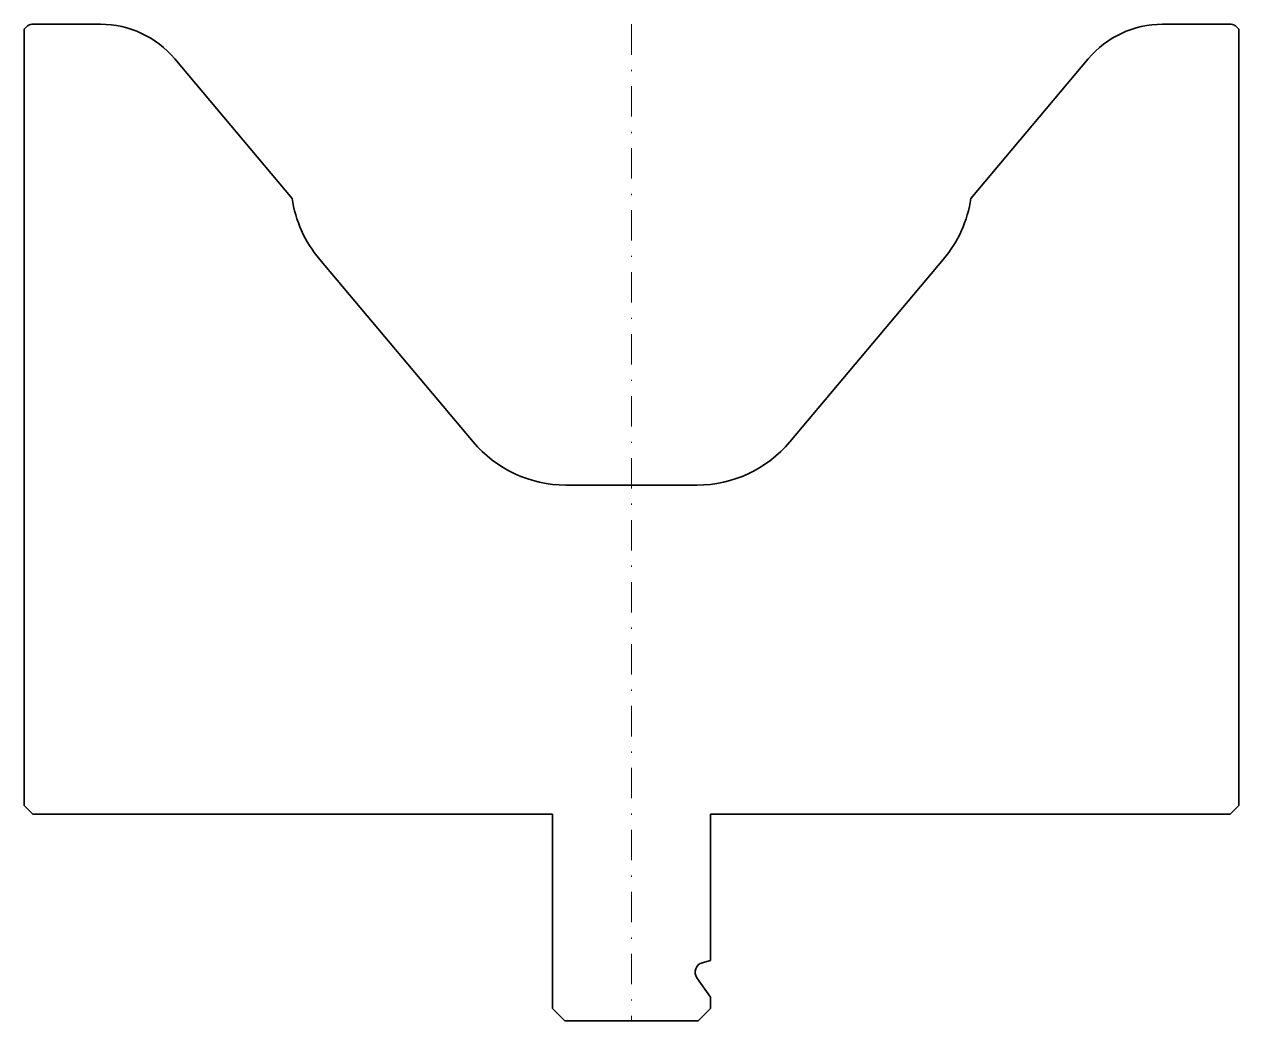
# Model space of a CAD drawing. Header units: millimetres. Extents: x -50 to 50, y -82 to 0.
import ezdxf

# ---------------------------------------------------------------- set-up
doc = ezdxf.new("R2010")
doc.units = ezdxf.units.MM
doc.header["$LTSCALE"] = 5
doc.linetypes.add('AUSGEZOGEN', pattern=[0])
doc.linetypes.add('DASHDOT', pattern=[1, 0.5, -0.25, 0, -0.25])
doc.layers.add('2', color=7, linetype='Continuous')

msp = doc.modelspace()

# ---------------------------------------------------------------- linework, layer by layer
at = {"layer": '2', "color": 7, "linetype": 'AUSGEZOGEN', "lineweight": 35}
for p, q in [((-49.39, 0), (-43.72, 0)), ((43.72, 0), (49.39, 0)), ((-50, -0.4), (-49.75, -0.15)), ((-50, -64.3), (-50, -0.4)), ((49.75, -0.15), (50, -0.4)), ((50, -0.4), (50, -64.3)), ((-37.6, -2.85), (-27.94, -14.33)), ((27.94, -14.33), (37.6, -2.85)), ((-25.7, -19.32), (-13.05, -34.36)), ((13.05, -34.36), (25.7, -19.32)), ((-5.4, -37.92), (5.4, -37.92)), ((-49.3, -65), (-50, -64.3)), ((-6.5, -65), (-49.3, -65)), ((-6.5, -81), (-6.5, -65)), ((49.3, -65), (6.5, -65)), ((6.5, -65), (6.5, -77.05)), ((50, -64.3), (49.3, -65)), ((6.5, -77.05), (5.83, -77.23)), ((5.38, -78.46), (6.5, -80.05)), ((-5.5, -82), (-6.5, -81)), ((6.5, -81), (5.5, -82)), ((6.5, -80.05), (6.5, -81)), ((5.5, -82), (-5.5, -82))]:
    msp.add_line(p, q, dxfattribs=at)
at = {"layer": '2', "color": 7, "linetype": 'DASHDOT', "lineweight": 18}
msp.add_line((0, 0), (0, -82), dxfattribs=at)
at = {"layer": '2', "color": 7, "linetype": 'AUSGEZOGEN', "lineweight": 35}
for centre, radius, start, end in [((-49.39, -0.5), 0.5, 90, 135), ((-43.72, -8), 8, 40.0833, 90), ((43.72, -8), 8, 90, 139.9167), ((49.39, -0.5), 0.5, 45, 90), ((-18.05, -12.88), 10, 188.295, 220.0833), ((18.05, -12.88), 10, 319.9167, 351.705), ((-5.4, -27.92), 10, 220.0833, 270), ((5.4, -27.92), 10, 270, 319.9167), ((6.04, -78), 0.8, 105, 215)]:
    msp.add_arc(centre, radius, start, end, dxfattribs=at)

doc.saveas('drawing.dxf')
